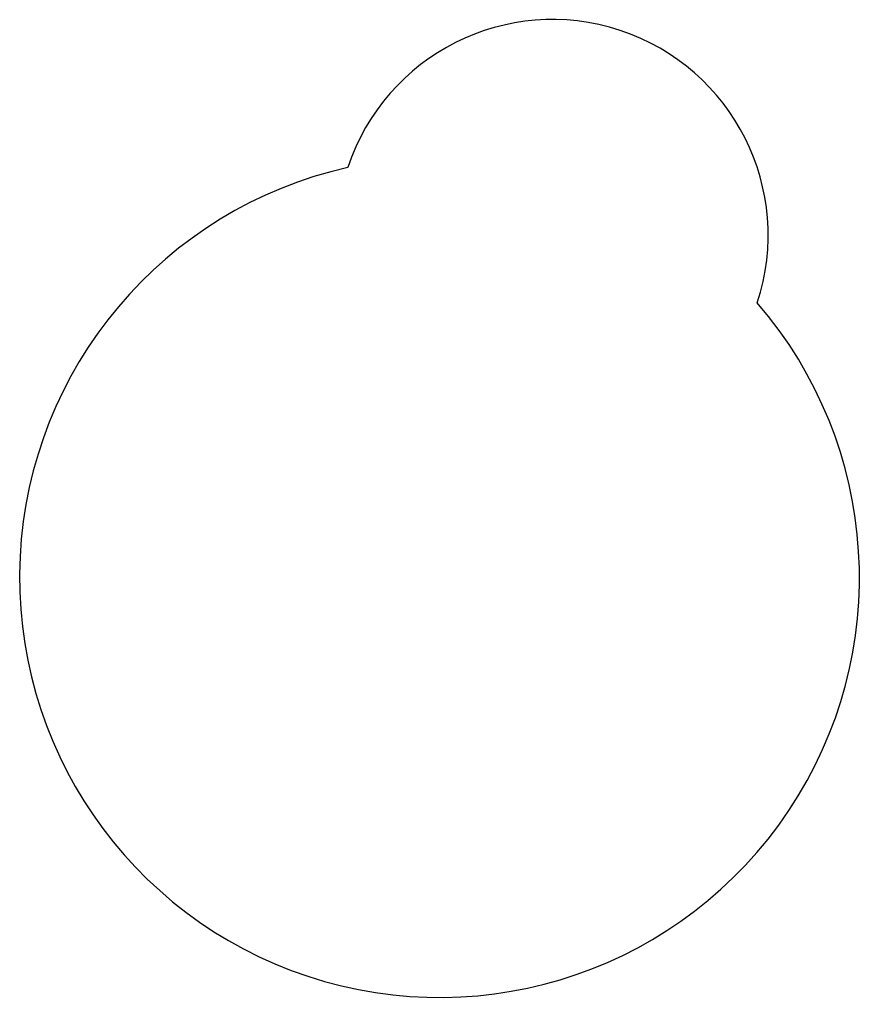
# Model space of a CAD drawing. Header units: millimetres. Extents: x 16 to 5547, y -3063 to 3375.
import ezdxf

# ---------------------------------------------------------------- set-up
doc = ezdxf.new("R2010")
doc.units = ezdxf.units.MM

msp = doc.modelspace()

# ---------------------------------------------------------------- linework, layer by layer
for centre, radius, start, end in [((3526, 1955.6), 1419.4, 341.71749, 161.71749), ((2781.6, -297.8), 2765.2, 102.60264, 40.83234)]:
    msp.add_arc(centre, radius, start, end)

doc.saveas('drawing.dxf')
